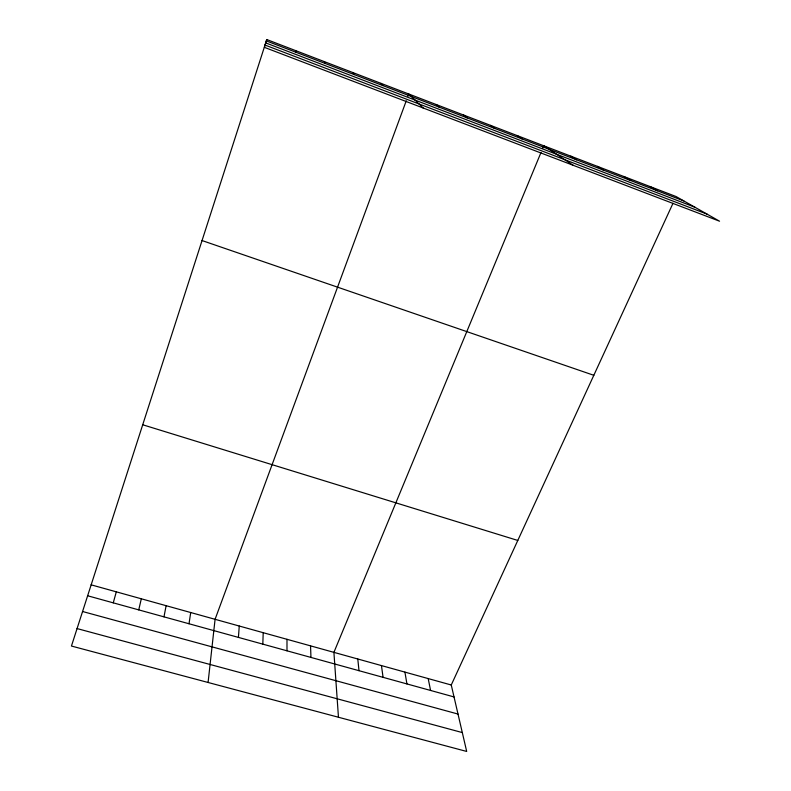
<?xml version="1.0" encoding="UTF-8"?>
<svg xmlns="http://www.w3.org/2000/svg" width="791" height="791" viewBox="0 0 791 791"><rect width="100%" height="100%" fill="white"/><g stroke="black" fill="none" stroke-linecap="round" stroke-linejoin="round"><path stroke-width="1.19" d="M262.81 644.141L263.215 632.691M238.427 637.408L239.258 626.027M208.082 682.475L215.083 619.304L406.277 100.764M189.019 623.763L190.71 612.531M163.984 616.851L166.12 605.688M138.741 609.881L141.322 598.787M113.261 602.851L116.307 591.836M266.785 39.55L264.392 47.341L719.553 221.213L676.097 196.544L266.785 39.55L71.447 646.039L466.69 751.45L451.256 684.996L673.022 203.228M407.938 96.265L408.769 94.01L423.185 108.001M540.995 152.505L333.911 652.357L338.459 717.249M542.844 148.026L543.773 145.791L573.277 165.339M77.043 628.568L462.31 732.575M82.521 611.492L458.009 714.055M87.564 595.752L454.034 696.93M91.074 584.816L451.256 684.996M142.657 424.747L517.798 540.451M202.021 240.543L593.823 375.3M265.084 45.087L707.065 214.124M266.369 40.924L683.8 200.914M265.756 42.912L694.933 207.232M650.162 186.597L657.39 190.789M623.961 176.551L630.704 180.566M597.502 166.397L603.741 170.233M570.776 156.143L576.51 159.792M517.304 135.637L522.011 138.909M490.578 125.383L494.761 128.458M463.575 115.031L467.224 117.908M436.316 104.57L439.41 107.25M380.946 83.342L382.923 85.596M352.845 72.554L354.239 74.601M324.448 61.668L325.249 63.488M428.188 678.579L430.581 690.464M404.923 672.113L406.93 683.928M381.45 665.577L383.071 677.343M295.765 50.664L295.963 52.265M357.789 659.002L359.005 670.699M310.547 645.861L310.962 657.43M286.985 639.306L286.995 650.815"/></g></svg>
